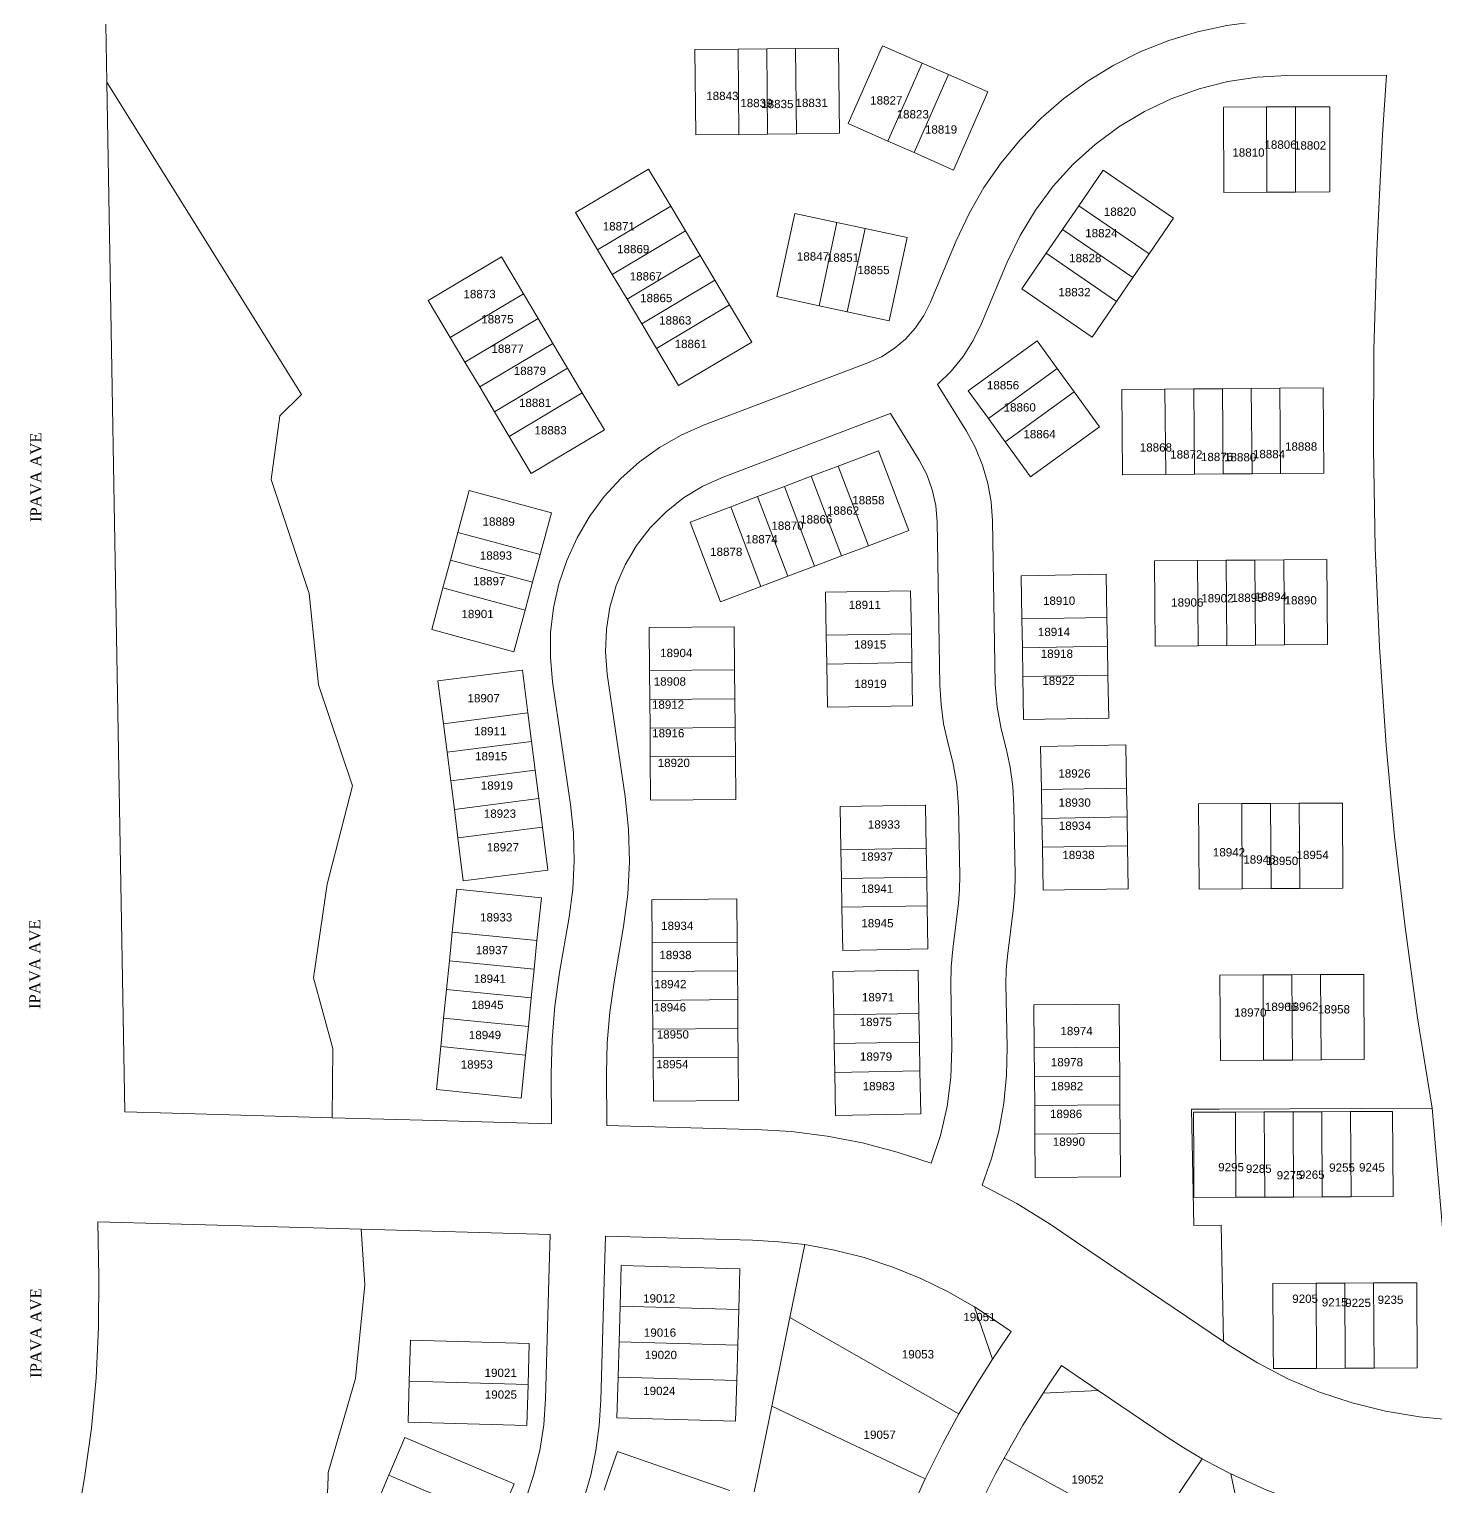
# Model space of a CAD drawing. Header units: feet. Extents: x 865220 to 2821149, y -2240498 to 944432.
# Drawn here: x 2817732 to 2819004, y 939234 to 940551 of the extents above; entities that cross this region are included whole.
import ezdxf
from ezdxf.enums import TextEntityAlignment as Align

# ---------------------------------------------------------------- set-up
doc = ezdxf.new("R2010")
doc.units = ezdxf.units.FT
doc.header["$LTSCALE"] = 0.015
doc.header["$MEASUREMENT"] = 0
for name, color, linetype in [('Dakota County Addresses', 7, 'Continuous'), ('Dakota County Parcels', 7, 'Continuous'), ('STREET NAME', 7, 'Continuous')]:
    doc.layers.add(name, color=color, linetype=linetype)
doc.styles.add('Dimensions 100', font='arial.ttf')
doc.styles.get("Standard").update_dxf_attribs({"font": 'times.ttf'})

# ---------------------------------------------------------------- blocks, each defined once
blk = doc.blocks.new('ACMAP_ANN_TEMPLATE_Dakota County Addresses')
at = {"layer": 'Dakota County Addresses', "style": 'Dimensions 100'}
blk.add_attdef('DakotaCountyAddress', text='', height=50, dxfattribs=at).set_placement((0, 0), align=Align.CENTER)

msp = doc.modelspace()

# ---------------------------------------------------------------- linework, layer by layer
at = {"layer": 'Dakota County Parcels', "lineweight": 5}
for p, q in [((2817801.6, 940555.3), (2817802.5, 940502.9)), ((2818472.9, 940465.4), (2818503.9, 940535.8)), ((2818503.9, 940535.8), (2818539.6, 940520.1)), ((2818334.3, 940532.3), (2818373.3, 940532.7)), ((2818334.3, 940532.3), (2818335, 940455.4)), ((2818373.3, 940532.7), (2818399.2, 940533)), ((2818374, 940455.7), (2818373.3, 940532.7)), ((2818399.2, 940533), (2818425.2, 940533.3)), ((2818400, 940456), (2818399.2, 940533)), ((2818425.2, 940533.3), (2818464.2, 940533.6)), ((2818426, 940456.3), (2818425.2, 940533.3)), ((2818465, 940456.7), (2818464.2, 940533.6)), ((2818539.6, 940520.1), (2818508.6, 940449.7)), ((2818563.4, 940509.7), (2818532.4, 940439.2)), ((2818539.6, 940520.1), (2818563.4, 940509.7)), ((2818563.4, 940509.7), (2818599.1, 940494)), ((2817802.5, 940502.9), (2817978.6, 940220.8)), ((2818869.4, 940508.9), (2818959.6, 940509.2)), ((2818568.1, 940423.5), (2818599.1, 940494)), ((2818812.1, 940480.3), (2818851.1, 940480.5)), ((2818812.3, 940403.3), (2818812.1, 940480.3)), ((2818851.3, 940403.5), (2818851.1, 940480.5)), ((2818851.1, 940480.5), (2818877.1, 940480.5)), ((2818877.1, 940480.5), (2818908.1, 940480.6)), ((2818877.3, 940403.6), (2818877.1, 940480.5)), ((2818908.3, 940403.7), (2818908.1, 940480.6)), ((2818472.9, 940465.4), (2818508.6, 940449.7)), ((2818335, 940455.4), (2818374, 940455.7)), ((2818374, 940455.7), (2818400, 940456)), ((2818400, 940456), (2818426, 940456.3)), ((2818426, 940456.3), (2818465, 940456.7)), ((2818508.6, 940449.7), (2818532.4, 940439.2)), ((2818532.4, 940439.2), (2818568.1, 940423.5)), ((2818292.4, 940424.4), (2818226.3, 940385)), ((2818312.4, 940390.9), (2818292.4, 940424.4)), ((2818703.3, 940423.4), (2818681.3, 940391.2)), ((2818766.8, 940379.9), (2818703.3, 940423.4)), ((2818312.4, 940390.9), (2818246.2, 940351.5)), ((2818325.7, 940368.6), (2818312.4, 940390.9)), ((2818681.3, 940391.2), (2818666.6, 940369.7)), ((2818681.3, 940391.2), (2818744.8, 940347.7)), ((2818851.3, 940403.5), (2818812.3, 940403.3)), ((2818877.3, 940403.6), (2818851.3, 940403.5)), ((2818908.3, 940403.7), (2818877.3, 940403.6)), ((2818953, 940401.5), (2818950.8, 940350.3)), ((2818226.3, 940385), (2818246.2, 940351.5)), ((2818424.6, 940384.3), (2818408.3, 940309.1)), ((2818462.7, 940376.1), (2818424.6, 940384.3)), ((2818766.8, 940379.9), (2818744.8, 940347.7)), ((2818325.7, 940368.6), (2818259.6, 940329.2)), ((2818339, 940346.3), (2818325.7, 940368.6)), ((2818462.7, 940376.1), (2818446.5, 940300.8)), ((2818488.1, 940370.6), (2818462.7, 940376.1)), ((2818488.1, 940370.6), (2818471.9, 940295.3)), ((2818526.2, 940362.4), (2818488.1, 940370.6)), ((2818666.6, 940369.7), (2818651.9, 940348.3)), ((2818666.6, 940369.7), (2818730.1, 940326.3)), ((2818246.2, 940351.5), (2818259.6, 940329.2)), ((2818526.2, 940362.4), (2818510, 940287.1)), ((2818547.3, 940304.1), (2818570.5, 940359.5)), ((2818159.3, 940345.1), (2818093.1, 940305.6)), ((2818179.2, 940311.6), (2818159.3, 940345.1)), ((2818339, 940346.3), (2818272.9, 940306.8)), ((2818352.3, 940323.9), (2818339, 940346.3)), ((2818593.4, 940284.8), (2818616.7, 940340.2)), ((2818651.9, 940348.3), (2818629.9, 940316.1)), ((2818651.9, 940348.3), (2818715.5, 940304.8)), ((2818744.8, 940347.7), (2818730.1, 940326.3)), ((2818259.6, 940329.2), (2818272.9, 940306.8)), ((2818730.1, 940326.3), (2818715.5, 940304.8)), ((2818352.3, 940323.9), (2818286.2, 940284.5)), ((2818365.6, 940301.6), (2818352.3, 940323.9)), ((2818629.9, 940316.1), (2818693.4, 940272.6)), ((2818093.1, 940305.6), (2818113.1, 940272.1)), ((2818179.2, 940311.6), (2818113.1, 940272.1)), ((2818192.6, 940289.2), (2818179.2, 940311.6)), ((2818272.9, 940306.8), (2818286.2, 940284.5)), ((2818365.6, 940301.6), (2818299.5, 940262.2)), ((2818385.6, 940268.1), (2818365.6, 940301.6)), ((2818408.3, 940309.1), (2818446.5, 940300.8)), ((2818446.5, 940300.8), (2818471.9, 940295.3)), ((2818715.5, 940304.8), (2818693.4, 940272.6)), ((2818192.6, 940289.2), (2818126.4, 940249.8)), ((2818205.9, 940266.9), (2818192.6, 940289.2)), ((2818471.9, 940295.3), (2818510, 940287.1)), ((2818286.2, 940284.5), (2818299.5, 940262.2)), ((2818113.1, 940272.1), (2818126.4, 940249.8)), ((2818205.9, 940266.9), (2818139.7, 940227.5)), ((2818219.2, 940244.6), (2818205.9, 940266.9)), ((2818299.5, 940262.2), (2818319.5, 940228.7)), ((2818385.6, 940268.1), (2818319.5, 940228.7)), ((2818643.7, 940269.3), (2818581.4, 940224.1)), ((2818643.7, 940269.3), (2818661.9, 940244.3)), ((2818126.4, 940249.8), (2818139.7, 940227.5)), ((2818342.1, 940192.9), (2818490.6, 940249.2)), ((2818219.2, 940244.6), (2818153, 940205.1)), ((2818232.5, 940222.2), (2818219.2, 940244.6)), ((2818661.9, 940244.3), (2818599.6, 940199)), ((2818661.9, 940244.3), (2818677.2, 940223.2)), ((2817978.6, 940220.8), (2817959.1, 940201.3)), ((2818139.7, 940227.5), (2818153, 940205.1)), ((2818232.5, 940222.2), (2818166.4, 940182.8)), ((2818252.5, 940188.7), (2818232.5, 940222.2)), ((2818579.7, 940187.5), (2818553.7, 940229.7)), ((2818581.4, 940224.1), (2818599.6, 940199)), ((2818677.2, 940223.2), (2818614.8, 940178)), ((2818677.2, 940223.2), (2818700.1, 940191.6)), ((2818720.2, 940225.1), (2818759.2, 940225.4)), ((2818720.9, 940148.1), (2818720.2, 940225.1)), ((2818759.2, 940225.4), (2818785.2, 940225.7)), ((2818759.9, 940148.4), (2818759.2, 940225.4)), ((2818785.2, 940225.7), (2818811.2, 940225.9)), ((2818785.9, 940148.7), (2818785.2, 940225.7)), ((2818811.2, 940225.9), (2818837.2, 940226.1)), ((2818811.9, 940148.9), (2818811.2, 940225.9)), ((2818837.2, 940226.1), (2818863.2, 940226.3)), ((2818837.9, 940149.1), (2818837.2, 940226.1)), ((2818863.2, 940226.3), (2818902.2, 940226.6)), ((2818863.8, 940149.3), (2818863.2, 940226.3)), ((2818902.2, 940226.6), (2818902.8, 940149.6)), ((2817959.1, 940201.3), (2817951.3, 940143.8)), ((2818153, 940205.1), (2818166.4, 940182.8)), ((2818359.8, 940146.1), (2818508.3, 940202.5)), ((2818508.3, 940202.5), (2818511.1, 940203.6)), ((2818537.1, 940161.3), (2818511.1, 940203.6)), ((2818599.6, 940199), (2818614.8, 940178)), ((2818166.4, 940182.8), (2818186.3, 940149.3)), ((2818252.5, 940188.7), (2818186.3, 940149.3)), ((2818637.7, 940146.4), (2818700.1, 940191.6)), ((2818463.8, 940156), (2818500.2, 940169.8)), ((2818527.6, 940097.9), (2818500.2, 940169.8)), ((2818614.8, 940178), (2818637.7, 940146.4)), ((2818439.5, 940146.8), (2818463.8, 940156)), ((2818491.1, 940084), (2818463.8, 940156)), ((2817951.3, 940143.8), (2817985.6, 940041)), ((2818415.2, 940137.6), (2818439.5, 940146.8)), ((2818466.8, 940074.8), (2818439.5, 940146.8)), ((2818759.9, 940148.4), (2818720.9, 940148.1)), ((2818785.9, 940148.7), (2818759.9, 940148.4)), ((2818811.9, 940148.9), (2818785.9, 940148.7)), ((2818837.9, 940149.1), (2818811.9, 940148.9)), ((2818863.8, 940149.3), (2818837.9, 940149.1)), ((2818902.8, 940149.6), (2818863.8, 940149.3)), ((2818130.2, 940133.8), (2818120, 940096.1)), ((2818130.2, 940133.8), (2818204.5, 940113.8)), ((2818366.6, 940119.1), (2818390.9, 940128.4)), ((2818390.9, 940128.4), (2818415.2, 940137.6)), ((2818418.2, 940056.4), (2818390.9, 940128.4)), ((2818442.5, 940065.6), (2818415.2, 940137.6)), ((2818330.1, 940105.3), (2818366.6, 940119.1)), ((2818393.9, 940047.1), (2818366.6, 940119.1)), ((2818204.5, 940113.8), (2818194.4, 940076.1)), ((2818357.4, 940033.3), (2818330.1, 940105.3)), ((2818555.8, 939957.9), (2818553.3, 940105.7)), ((2818605.8, 939958.8), (2818603.3, 940106.6)), ((2818120, 940096.1), (2818113.3, 940071)), ((2818120, 940096.1), (2818194.4, 940076.1)), ((2818491.1, 940084), (2818527.6, 940097.9)), ((2818194.4, 940076.1), (2818187.6, 940051)), ((2818442.5, 940065.6), (2818466.8, 940074.8)), ((2818466.8, 940074.8), (2818491.1, 940084)), ((2818113.3, 940071), (2818106.5, 940045.9)), ((2818113.3, 940071), (2818187.6, 940051)), ((2818418.2, 940056.4), (2818442.5, 940065.6)), ((2818749.6, 940070.4), (2818788.6, 940070.7)), ((2818750.2, 939993.4), (2818749.6, 940070.4)), ((2818788.6, 940070.7), (2818814.6, 940070.9)), ((2818789.2, 939993.7), (2818788.6, 940070.7)), ((2818814.6, 940070.9), (2818840.6, 940071.1)), ((2818815.2, 939993.9), (2818814.6, 940070.9)), ((2818840.6, 940071.1), (2818866.6, 940071.3)), ((2818841.2, 939994.1), (2818840.6, 940071.1)), ((2818866.6, 940071.3), (2818905.6, 940071.7)), ((2818867.2, 939994.4), (2818866.6, 940071.3)), ((2818906.2, 939994.7), (2818905.6, 940071.7)), ((2818187.6, 940051), (2818180.8, 940025.9)), ((2818393.9, 940047.1), (2818418.2, 940056.4)), ((2818706.1, 940058.2), (2818629.1, 940056.9)), ((2818629.1, 940056.9), (2818629.8, 940017.9)), ((2818706.1, 940058.2), (2818706.8, 940019.2)), ((2817985.6, 940041), (2817994, 939958.3)), ((2818106.5, 940045.9), (2818096.4, 940008.3)), ((2818106.5, 940045.9), (2818180.8, 940025.9)), ((2818357.4, 940033.3), (2818393.9, 940047.1)), ((2818529.3, 940043.4), (2818452.4, 940042.1)), ((2818452.4, 940042.1), (2818453, 940003.1)), ((2818529.3, 940043.4), (2818530, 940004.4)), ((2818180.8, 940025.9), (2818170.7, 939988.3)), ((2818292.9, 940010.2), (2818369.9, 940010.8)), ((2818293.3, 939971.2), (2818292.9, 940010.2)), ((2818370.2, 939971.8), (2818369.9, 940010.8)), ((2818629.8, 940017.9), (2818706.8, 940019.2)), ((2818629.8, 940017.9), (2818630.3, 939991.9)), ((2818706.8, 940019.2), (2818707.2, 939993.2)), ((2818096.4, 940008.3), (2818170.7, 939988.3)), ((2818453, 940003.1), (2818530, 940004.4)), ((2818453, 940003.1), (2818453.5, 939977.1)), ((2818530, 940004.4), (2818530.5, 939978.4)), ((2818630.3, 939991.9), (2818707.2, 939993.2)), ((2818630.3, 939991.9), (2818630.7, 939965.9)), ((2818707.2, 939993.2), (2818707.7, 939967.2)), ((2818789.2, 939993.7), (2818750.2, 939993.4)), ((2818815.2, 939993.9), (2818789.2, 939993.7)), ((2818841.2, 939994.1), (2818815.2, 939993.9)), ((2818867.2, 939994.4), (2818841.2, 939994.1)), ((2818906.2, 939994.7), (2818867.2, 939994.4)), ((2818102, 939961.9), (2818178.4, 939971.6)), ((2818178.4, 939971.6), (2818183.3, 939932.9)), ((2818293.3, 939971.2), (2818370.2, 939971.8)), ((2818293.5, 939945.2), (2818293.3, 939971.2)), ((2818370.5, 939945.8), (2818370.2, 939971.8)), ((2818453.5, 939977.1), (2818530.5, 939978.4)), ((2818453.5, 939977.1), (2818454.2, 939938.1)), ((2818530.5, 939978.4), (2818531.1, 939939.5)), ((2817994, 939958.3), (2818024.6, 939867.2)), ((2818102, 939961.9), (2818106.9, 939923.2)), ((2818221.8, 939850.1), (2818205.6, 939960.9)), ((2818271.2, 939857.3), (2818255.1, 939968.1)), ((2818630.7, 939965.9), (2818707.7, 939967.2)), ((2818630.7, 939965.9), (2818631.4, 939926.9)), ((2818707.7, 939967.2), (2818708.4, 939928.2)), ((2818293.5, 939945.2), (2818370.5, 939945.8)), ((2818293.7, 939919.2), (2818293.5, 939945.2)), ((2818370.7, 939919.8), (2818370.5, 939945.8)), ((2818106.9, 939923.2), (2818183.3, 939932.9)), ((2818183.3, 939932.9), (2818186.6, 939907.1)), ((2818454.2, 939938.1), (2818531.1, 939939.5)), ((2818106.9, 939923.2), (2818110.2, 939897.4)), ((2818293.7, 939919.2), (2818370.7, 939919.8)), ((2818293.9, 939893.2), (2818293.7, 939919.2)), ((2818370.9, 939893.8), (2818370.7, 939919.8)), ((2818615.8, 939900.9), (2818611.2, 939918.5)), ((2818631.4, 939926.9), (2818708.4, 939928.2)), ((2818110.2, 939897.4), (2818186.6, 939907.1)), ((2818186.6, 939907.1), (2818189.9, 939881.3)), ((2818567.3, 939888.5), (2818562.8, 939906.1)), ((2818646.8, 939902.7), (2818723.8, 939904)), ((2818724.5, 939865), (2818723.8, 939904)), ((2818110.2, 939897.4), (2818113.5, 939871.6)), ((2818293.9, 939893.2), (2818370.9, 939893.8)), ((2818294.2, 939854.2), (2818293.9, 939893.2)), ((2818371.2, 939854.8), (2818370.9, 939893.8)), ((2818647.5, 939863.7), (2818646.8, 939902.7)), ((2818113.5, 939871.6), (2818189.9, 939881.3)), ((2818189.9, 939881.3), (2818193.1, 939855.5)), ((2818024.6, 939867.2), (2818001.9, 939778.1)), ((2818113.5, 939871.6), (2818116.8, 939845.8)), ((2818647.5, 939863.7), (2818724.5, 939865)), ((2818724.9, 939839), (2818724.5, 939865)), ((2818116.8, 939845.8), (2818193.1, 939855.5)), ((2818193.1, 939855.5), (2818196.4, 939829.7)), ((2818371.2, 939854.8), (2818294.2, 939854.2)), ((2818647.9, 939837.7), (2818647.5, 939863.7)), ((2818789.6, 939850.8), (2818828.6, 939851)), ((2818828.6, 939851), (2818854.6, 939851.1)), ((2818829.1, 939774), (2818828.6, 939851)), ((2818854.6, 939851.1), (2818880.6, 939851.3)), ((2818855.1, 939774.2), (2818854.6, 939851.1)), ((2818880.6, 939851.3), (2818919.6, 939851.5)), ((2818881.1, 939774.3), (2818880.6, 939851.3)), ((2818920.1, 939774.5), (2818919.6, 939851.5)), ((2818116.8, 939845.8), (2818120, 939820)), ((2818465.7, 939848.3), (2818542.6, 939849.6)), ((2818465.7, 939848.3), (2818466.3, 939809.3)), ((2818542.6, 939849.6), (2818543.3, 939810.7)), ((2818573.8, 939785.9), (2818572.7, 939848.2)), ((2818623.8, 939786.7), (2818622.7, 939849.1)), ((2818647.9, 939837.7), (2818724.9, 939839)), ((2818648.4, 939811.7), (2818647.9, 939837.7)), ((2818725.4, 939813), (2818724.9, 939839)), ((2818790.1, 939773.8), (2818789.6, 939850.8)), ((2818120, 939820), (2818196.4, 939829.7)), ((2818196.4, 939829.7), (2818201.3, 939791)), ((2818120, 939820), (2818124.9, 939781.3)), ((2818648.4, 939811.7), (2818725.4, 939813)), ((2818649.1, 939772.7), (2818648.4, 939811.7)), ((2818726, 939774), (2818725.4, 939813)), ((2818466.3, 939809.3), (2818543.3, 939810.7)), ((2818466.3, 939809.3), (2818466.8, 939783.3)), ((2818543.3, 939810.7), (2818543.8, 939784.7)), ((2818124.9, 939781.3), (2818201.3, 939791)), ((2818001.9, 939778.1), (2817989.6, 939693.5)), ((2818118.9, 939773.7), (2818114.9, 939734.9)), ((2818118.9, 939773.7), (2818195.5, 939766)), ((2818466.8, 939783.3), (2818543.8, 939784.7)), ((2818466.8, 939783.3), (2818467.2, 939757.3)), ((2818543.8, 939784.7), (2818544.2, 939758.7)), ((2818726, 939774), (2818649.1, 939772.7)), ((2818829.1, 939774), (2818790.1, 939773.8)), ((2818855.1, 939774.2), (2818829.1, 939774)), ((2818881.1, 939774.3), (2818855.1, 939774.2)), ((2818920.1, 939774.5), (2818881.1, 939774.3)), ((2818195.5, 939766), (2818191.5, 939727.2)), ((2818295.2, 939764.2), (2818372.2, 939764.9)), ((2818295.5, 939725.2), (2818295.2, 939764.2)), ((2818372.5, 939725.9), (2818372.2, 939764.9)), ((2818467.2, 939757.3), (2818544.2, 939758.7)), ((2818544.2, 939758.7), (2818544.9, 939719.7)), ((2818567.3, 939719.4), (2818572.5, 939761)), ((2818211.9, 939698.3), (2818220.5, 939748.4)), ((2818467.2, 939757.3), (2818467.9, 939718.3)), ((2818616.9, 939713.2), (2818622.1, 939754.8)), ((2818114.9, 939734.9), (2818112.3, 939709.1)), ((2818114.9, 939734.9), (2818191.5, 939727.2)), ((2818261.2, 939689.9), (2818269.7, 939739.9)), ((2818191.5, 939727.2), (2818188.9, 939701.3)), ((2818295.5, 939725.2), (2818372.5, 939725.9)), ((2818295.7, 939699.2), (2818295.5, 939725.2)), ((2818372.7, 939699.9), (2818372.5, 939725.9)), ((2818467.9, 939718.3), (2818544.9, 939719.7)), ((2818112.3, 939709.1), (2818109.7, 939683.2)), ((2818112.3, 939709.1), (2818188.9, 939701.3)), ((2817989.6, 939693.5), (2818006.8, 939629.8)), ((2818188.9, 939701.3), (2818186.3, 939675.5)), ((2818295.7, 939699.2), (2818372.7, 939699.9)), ((2818296, 939673.2), (2818295.7, 939699.2)), ((2818373, 939673.9), (2818372.7, 939699.9)), ((2818459.1, 939699.2), (2818536.1, 939700.5)), ((2818459.1, 939699.2), (2818459.8, 939660.2)), ((2818536.1, 939700.5), (2818536.8, 939661.5)), ((2818808.9, 939695.9), (2818847.9, 939696.2)), ((2818809.4, 939619), (2818808.9, 939695.9)), ((2818847.9, 939696.2), (2818873.9, 939696.3)), ((2818848.4, 939619.2), (2818847.9, 939696.2)), ((2818873.9, 939696.3), (2818899.9, 939696.5)), ((2818874.4, 939619.3), (2818873.9, 939696.3)), ((2818899.9, 939696.5), (2818938.9, 939696.7)), ((2818900.4, 939619.5), (2818899.9, 939696.5)), ((2818939.4, 939619.7), (2818938.9, 939696.7)), ((2818109.7, 939683.2), (2818107.1, 939657.3)), ((2818109.7, 939683.2), (2818186.3, 939675.5)), ((2818566.5, 939630.2), (2818565.5, 939687.5)), ((2818616.5, 939631), (2818615.5, 939688.3)), ((2818186.3, 939675.5), (2818183.7, 939649.6)), ((2818296, 939673.2), (2818373, 939673.9)), ((2818296.2, 939647.2), (2818296, 939673.2)), ((2818373.2, 939647.9), (2818373, 939673.9)), ((2818640.7, 939669.2), (2818717.7, 939669.8)), ((2818641, 939630.2), (2818640.7, 939669.2)), ((2818718, 939630.8), (2818717.7, 939669.8)), ((2818107.1, 939657.3), (2818104.5, 939631.5)), ((2818107.1, 939657.3), (2818183.7, 939649.6)), ((2818459.8, 939660.2), (2818536.8, 939661.5)), ((2818459.8, 939660.2), (2818460.3, 939634.2)), ((2818536.8, 939661.5), (2818537.2, 939635.5)), ((2818183.7, 939649.6), (2818181.1, 939623.7)), ((2818296.2, 939647.2), (2818373.2, 939647.9)), ((2818296.4, 939621.2), (2818296.2, 939647.2)), ((2818373.4, 939621.9), (2818373.2, 939647.9)), ((2818006.8, 939629.8), (2818006.4, 939567.2)), ((2818104.5, 939631.5), (2818100.6, 939592.7)), ((2818104.5, 939631.5), (2818181.1, 939623.7)), ((2818460.3, 939634.2), (2818537.2, 939635.5)), ((2818460.3, 939634.2), (2818460.7, 939608.2)), ((2818537.2, 939635.5), (2818537.7, 939609.5)), ((2818641, 939630.2), (2818718, 939630.8)), ((2818641.3, 939604.2), (2818641, 939630.2)), ((2818718.3, 939604.8), (2818718, 939630.8)), ((2818181.1, 939623.7), (2818177.2, 939584.9)), ((2818296.4, 939621.2), (2818373.4, 939621.9)), ((2818296.7, 939582.2), (2818296.4, 939621.2)), ((2818373.7, 939582.9), (2818373.4, 939621.9)), ((2818848.4, 939619.2), (2818809.4, 939619)), ((2818874.4, 939619.3), (2818848.4, 939619.2)), ((2818900.4, 939619.5), (2818874.4, 939619.3)), ((2818939.4, 939619.7), (2818900.4, 939619.5)), ((2818204.6, 939561.7), (2818204.3, 939607.1)), ((2818254.6, 939560.3), (2818254.3, 939607.4)), ((2818460.7, 939608.2), (2818537.7, 939609.5)), ((2818460.7, 939608.2), (2818461.4, 939569.2)), ((2818537.7, 939609.5), (2818538.4, 939570.6)), ((2818641.3, 939604.2), (2818718.3, 939604.8)), ((2818641.5, 939578.2), (2818641.3, 939604.2)), ((2818718.5, 939578.9), (2818718.3, 939604.8)), ((2818100.6, 939592.7), (2818177.2, 939584.9)), ((2818373.7, 939582.9), (2818296.7, 939582.2)), ((2818641.5, 939578.2), (2818718.5, 939578.9)), ((2818641.7, 939552.2), (2818641.5, 939578.2)), ((2818718.7, 939552.9), (2818718.5, 939578.9)), ((2818783.3, 939574.9), (2818808.3, 939575)), ((2818783.3, 939574.9), (2818785.2, 939469.9)), ((2818808.3, 939575), (2819000.7, 939575.9)), ((2819018.9, 939366.1), (2819000.7, 939575.9)), ((2818099.8, 939564.6), (2818006.4, 939567.2)), ((2818204.6, 939561.7), (2818099.8, 939564.6)), ((2818461.4, 939569.2), (2818538.4, 939570.6)), ((2818785, 939572.1), (2818785.2, 939529.2)), ((2818785, 939572.1), (2818798.5, 939572.1)), ((2818798.5, 939572.1), (2818823, 939572.3)), ((2818823, 939572.3), (2818849, 939572.4)), ((2818823.4, 939495.3), (2818823, 939572.3)), ((2818849, 939572.4), (2818875, 939572.5)), ((2818849.4, 939495.4), (2818849, 939572.4)), ((2818875, 939572.5), (2818901, 939572.6)), ((2818875.4, 939495.5), (2818875, 939572.5)), ((2818901, 939572.6), (2818927, 939572.8)), ((2818901.4, 939495.7), (2818901, 939572.6)), ((2818927, 939572.8), (2818965, 939572.9)), ((2818927.4, 939495.8), (2818927, 939572.8)), ((2818965.4, 939496), (2818965, 939572.9)), ((2818373.9, 939557), (2818254.6, 939560.3)), ((2818389.2, 939556.5), (2818373.9, 939557)), ((2818641.7, 939552.2), (2818718.7, 939552.9)), ((2818642, 939513.2), (2818641.7, 939552.2)), ((2818719, 939513.9), (2818718.7, 939552.9)), ((2818785.2, 939529.2), (2818785.4, 939495.1)), ((2818719, 939513.9), (2818642, 939513.2)), ((2818785.4, 939495.1), (2818823.4, 939495.3)), ((2818823.4, 939495.3), (2818849.4, 939495.4)), ((2818849.4, 939495.4), (2818875.4, 939495.5)), ((2818875.4, 939495.5), (2818901.4, 939495.7)), ((2818901.4, 939495.7), (2818927.4, 939495.8)), ((2818927.4, 939495.8), (2818965.4, 939496)), ((2817795.3, 939423.2), (2817794.5, 939473.1)), ((2818032.6, 939466.4), (2817794.5, 939473.1)), ((2818655.3, 939471), (2818679.1, 939454.9)), ((2818785.2, 939469.9), (2818810.1, 939470)), ((2818810.1, 939470), (2818812, 939365.1)), ((2818203.4, 939461.7), (2818032.6, 939466.4)), ((2818035.9, 939416.1), (2818032.6, 939466.4)), ((2818202.6, 939431.7), (2818203.4, 939461.7)), ((2818252.6, 939430.3), (2818253.4, 939460.3)), ((2818386.4, 939456.6), (2818253.4, 939460.3)), ((2818420.2, 939386.8), (2818433.7, 939452.5)), ((2818679.1, 939454.9), (2818812, 939365.1)), ((2818199.3, 939313.3), (2818202.6, 939431.7)), ((2818249.3, 939311.9), (2818252.6, 939430.3)), ((2818267.7, 939433.8), (2818266.7, 939396.8)), ((2818267.7, 939433.8), (2818375, 939430.8)), ((2818375, 939430.8), (2818373.9, 939393.8)), ((2818856.8, 939417.5), (2818895.8, 939417.6)), ((2818857.1, 939360.5), (2818856.8, 939417.5)), ((2818895.8, 939417.6), (2818921.8, 939417.8)), ((2818896.2, 939340.7), (2818895.8, 939417.6)), ((2818921.8, 939417.8), (2818947.8, 939417.9)), ((2818922.2, 939340.8), (2818921.8, 939417.8)), ((2818947.8, 939417.9), (2818986.8, 939418.1)), ((2818948.2, 939340.9), (2818947.8, 939417.9)), ((2818987.2, 939341.1), (2818986.8, 939418.1)), ((2818035.9, 939416.1), (2818027.3, 939331.6)), ((2818266.7, 939396.8), (2818265.8, 939364.8)), ((2818266.7, 939396.8), (2818373.9, 939393.8)), ((2818373.9, 939393.8), (2818373, 939361.8)), ((2818603.4, 939349.1), (2818586.9, 939396.2)), ((2818586.9, 939396.2), (2818599.3, 939388.2)), ((2818403.7, 939306.6), (2818420.2, 939386.8)), ((2818573, 939299.7), (2818420.2, 939386.8)), ((2818599.3, 939388.2), (2818620.2, 939374)), ((2818077.2, 939366.2), (2818076.1, 939329.2)), ((2818077.2, 939366.2), (2818184.4, 939363.2)), ((2818265.8, 939364.8), (2818264.9, 939332.8)), ((2818265.8, 939364.8), (2818373, 939361.8)), ((2818608.5, 939356.7), (2818620.2, 939374)), ((2818812, 939365.1), (2818816.3, 939362.1)), ((2818184.4, 939363.2), (2818183.4, 939326.2)), ((2818373, 939361.8), (2818372.2, 939329.9)), ((2818608.5, 939356.7), (2818603.4, 939349.1)), ((2818857.2, 939340.5), (2818857.1, 939360.5)), ((2818654, 939325.9), (2818665.8, 939343.2)), ((2818665.8, 939343.2), (2818698.9, 939320.8)), ((2818857.2, 939340.5), (2818877.2, 939340.6)), ((2818877.2, 939340.6), (2818896.2, 939340.7)), ((2818896.2, 939340.7), (2818922.2, 939340.8)), ((2818922.2, 939340.8), (2818948.2, 939340.9)), ((2818948.2, 939340.9), (2818987.2, 939341.1)), ((2818027.3, 939331.6), (2818002.8, 939246.5)), ((2818076.1, 939329.2), (2818075.1, 939292.2)), ((2818076.1, 939329.2), (2818183.4, 939326.2)), ((2818183.4, 939326.2), (2818182.4, 939289.2)), ((2818264.9, 939332.8), (2818263.8, 939295.9)), ((2818264.9, 939332.8), (2818372.2, 939329.9)), ((2818372.2, 939329.9), (2818371.1, 939292.9)), ((2818654, 939325.9), (2818649, 939318.3)), ((2818649, 939318.3), (2818698.9, 939320.8)), ((2818698.9, 939320.8), (2818760.4, 939279.3)), ((2818391.1, 939244.9), (2818403.7, 939306.6)), ((2818532.3, 939245.6), (2818403.7, 939306.6)), ((2818075.1, 939292.2), (2818182.4, 939289.2)), ((2818263.8, 939295.9), (2818371.1, 939292.9)), ((2818072.1, 939278.3), (2818057.6, 939244.3)), ((2818072.1, 939278.3), (2818153.7, 939243.6)), ((2818256.9, 939244.2), (2818264.4, 939265.6)), ((2818325, 939244.5), (2818264.4, 939265.6)), ((2818613.7, 939259.6), (2818606.4, 939246)), ((2818638.2, 939246.2), (2818613.7, 939259.6)), ((2818784.7, 939247), (2818792.9, 939259)), ((2818792.9, 939259), (2818815.1, 939247.1)), ((2818002.8, 939246.5), (2818002.7, 939242.8)), ((2818532.3, 939245.6), (2818542.4, 939240.9)), ((2818544.7, 939245.7), (2818542.4, 939240.9)), ((2818744.7, 939188), (2818638.2, 939246.2)), ((2818744.7, 939188), (2818784.7, 939247)), ((2818815.1, 939247.1), (2818818.9, 939245.3)), ((2818853, 939079.3), (2818818.9, 939245.3)), ((2817782.5, 939241.7), (2817776.9, 939209.8)), ((2818002.7, 939242.8), (2817999.2, 939152.3)), ((2818057.1, 939243.1), (2818045.1, 939214.8)), ((2818057.6, 939244.3), (2818057.1, 939243.1)), ((2818057.6, 939244.3), (2818060.3, 939243.1)), ((2818060.3, 939243.1), (2818156.4, 939202.3)), ((2818153.7, 939243.6), (2818170.8, 939236.3)), ((2818170.8, 939236.3), (2818156.4, 939202.3)), ((2818252.2, 939230.7), (2818256.9, 939244.2)), ((2818365.8, 939230.4), (2818325, 939244.5)), ((2818387.8, 939229.1), (2818391.1, 939244.9))]:
    msp.add_line(p, q, dxfattribs=at)
for points in [[(2818570.5, 940359.5), (2818582.1, 940384.1), (2818595.6, 940407.6), (2818611.1, 940430), (2818628.4, 940450.9), (2818647.3, 940470.4), (2818667.9, 940488.2), (2818689.8, 940504.2), (2818713, 940518.3), (2818737.3, 940530.5), (2818762.6, 940540.5), (2818788.5, 940548.5), (2818815.1, 940554.2), (2818842, 940557.7), (2818869.2, 940558.9)], [(2817802.5, 940502.9), (2817807.4, 940227), (2817809, 940139), (2817818.9, 939572.4)], [(2818616.7, 940340.2), (2818628.2, 940364.4), (2818642.1, 940387.3), (2818658.1, 940408.8), (2818676.1, 940428.7), (2818696, 940446.6), (2818717.6, 940462.6), (2818740.6, 940476.4), (2818764.8, 940487.9), (2818790.1, 940496.9), (2818816.1, 940503.5), (2818842.6, 940507.5), (2818869.4, 940508.9)], [(2818959.6, 940509.2), (2818955.8, 940455.4), (2818953, 940401.5)], [(2818959.2, 939903.6), (2818953.2, 939992.8), (2818949.3, 940082.1), (2818947.6, 940171.5), (2818948.1, 940260.9), (2818950.8, 940350.3)], [(2818490.6, 940249.2), (2818502.9, 940254.8), (2818514.3, 940262.1), (2818524.6, 940270.8), (2818533.7, 940280.8), (2818541.3, 940292), (2818547.3, 940304.1)], [(2818553.7, 940229.7), (2818566, 940241.7), (2818576.7, 940255), (2818585.9, 940269.4), (2818593.4, 940284.8)], [(2818205.6, 939960.9), (2818203.6, 939983.2), (2818203.8, 940005.6), (2818206.4, 940027.8), (2818211.3, 940049.6), (2818218.4, 940070.8), (2818227.7, 940091.1), (2818239, 940110.4), (2818252.3, 940128.4), (2818267.4, 940144.9), (2818284.1, 940159.8), (2818302.2, 940172.8), (2818321.7, 940183.9), (2818342.1, 940192.9)], [(2818603.3, 940106.6), (2818602.1, 940123.6), (2818599.1, 940140.4), (2818594.3, 940156.7), (2818587.8, 940172.5), (2818579.7, 940187.5)], [(2818553.3, 940105.7), (2818552, 940120.3), (2818548.9, 940134.6), (2818543.9, 940148.3), (2818537.1, 940161.3)], [(2818255.1, 939968.1), (2818253.4, 939988.3), (2818254.2, 940008.6), (2818257.5, 940028.6), (2818263.2, 940048.1), (2818271.3, 940066.7), (2818281.6, 940084.1), (2818293.9, 940100.2), (2818308.2, 940114.7), (2818324.1, 940127.3), (2818341.4, 940137.8), (2818359.8, 940146.1)], [(2818562.8, 939906.1), (2818559.1, 939923.2), (2818556.8, 939940.5), (2818555.8, 939957.9)], [(2818611.2, 939918.5), (2818607.4, 939938.5), (2818605.8, 939958.8)], [(2818959.2, 939903.6), (2818966.8, 939821.3), (2818976.3, 939739.3), (2818987.6, 939657.5), (2819000.7, 939575.9)], [(2818622.7, 939849.1), (2818621.7, 939866.5), (2818619.4, 939883.8), (2818615.8, 939900.9)], [(2818572.7, 939848.2), (2818571.2, 939868.5), (2818567.3, 939888.5)], [(2818269.7, 939739.9), (2818273.6, 939769.1), (2818275.1, 939798.5), (2818274.3, 939828), (2818271.2, 939857.3)], [(2818220.5, 939748.4), (2818223.8, 939773.7), (2818225.1, 939799.2), (2818224.4, 939824.7), (2818221.8, 939850.1)], [(2818572.5, 939761), (2818573.6, 939773.4), (2818573.8, 939785.9)], [(2818622.1, 939754.8), (2818623.5, 939770.7), (2818623.8, 939786.7)], [(2818565.5, 939687.5), (2818565.8, 939703.5), (2818567.3, 939719.4)], [(2818615.5, 939688.3), (2818615.7, 939700.8), (2818616.9, 939713.2)], [(2818204.3, 939607.1), (2818205.1, 939637.6), (2818207.6, 939668.1), (2818211.9, 939698.3)], [(2818254.3, 939607.4), (2818255, 939635), (2818257.3, 939662.5), (2818261.2, 939689.9)], [(2818548, 939526), (2818556.4, 939551.2), (2818562.3, 939577.2), (2818565.7, 939603.6), (2818566.5, 939630.2)], [(2818594, 939506.4), (2818602.4, 939530.4), (2818608.9, 939555.1), (2818613.4, 939580.2), (2818616, 939605.5), (2818616.5, 939631)], [(2818006.4, 939567.2), (2817862, 939571.2), (2817818.9, 939572.4)], [(2818548, 939526), (2818517.1, 939536.2), (2818485.7, 939544.4), (2818453.8, 939550.5), (2818421.6, 939554.6), (2818389.2, 939556.5)], [(2818594, 939506.4), (2818625.2, 939489.8), (2818655.3, 939471)], [(2818386.4, 939456.6), (2818410.1, 939455.2), (2818433.7, 939452.5)], [(2818433.7, 939452.5), (2818460.6, 939447.5), (2818487.2, 939440.8), (2818513.2, 939432.2), (2818538.6, 939421.9), (2818563.2, 939409.9), (2818586.9, 939396.2)], [(2817795.3, 939423.2), (2817795.1, 939377.6), (2817792.9, 939332.1), (2817788.7, 939286.8), (2817782.5, 939241.7)], [(2818816.3, 939362.1), (2818842.8, 939345.7), (2818870.3, 939331.4), (2818899, 939319.3), (2818928.4, 939309.5), (2818958.6, 939302), (2818989.2, 939296.8), (2819020.2, 939294)], [(2818603.4, 939349.1), (2818587.8, 939324.7), (2818573, 939299.7)], [(2818188.4, 939243.8), (2818194, 939266.6), (2818197.6, 939289.8), (2818199.3, 939313.3)], [(2818240.2, 939244.1), (2818244.8, 939266.5), (2818247.8, 939289.1), (2818249.3, 939311.9)], [(2818649, 939318.3), (2818630.7, 939289.4), (2818613.7, 939259.6)], [(2818573, 939299.7), (2818558.4, 939272.9), (2818544.7, 939245.7)], [(2818760.4, 939279.3), (2818776.4, 939268.8), (2818792.9, 939259)], [(2818606.4, 939246), (2818592.8, 939218.8), (2818580.2, 939191.2)], [(2818818.9, 939245.3), (2818851.9, 939230.4), (2818885.9, 939218), (2818920.7, 939208.1), (2818956.1, 939200.7)], [(2818177.4, 939213.2), (2818183.3, 939228.3), (2818188.4, 939243.8)], [(2818223.4, 939193.6), (2818232.8, 939218.5), (2818240.2, 939244.1)], [(2818542.4, 939240.9), (2818528.7, 939210.5), (2818516.2, 939179.7)]]:
    msp.add_lwpolyline(points, dxfattribs=at)

# ---------------------------------------------------------------- block references
at = {"layer": 'Dakota County Addresses', "lineweight": 5, "xscale": 0.15, "yscale": 0.15, "zscale": 0.15}
for p, values in [((2818359.1, 940486.7), {'DakotaCountyAddress': '18843'}), ((2818389.9, 940480.3), {'DakotaCountyAddress': '18839'}), ((2818408.8, 940479.4), {'DakotaCountyAddress': '18835'}), ((2818439.8, 940480.4), {'DakotaCountyAddress': '18831'}), ((2818507.3, 940482.7), {'DakotaCountyAddress': '18827'}), ((2818531.2, 940470.1), {'DakotaCountyAddress': '18823'}), ((2818556.8, 940456.4), {'DakotaCountyAddress': '18819'}), ((2818863.7, 940442.7), {'DakotaCountyAddress': '18806'}), ((2818890.4, 940442), {'DakotaCountyAddress': '18802'}), ((2818834.7, 940435.6), {'DakotaCountyAddress': '18810'}), ((2818718.5, 940382.1), {'DakotaCountyAddress': '18820'}), ((2818265.5, 940368.9), {'DakotaCountyAddress': '18871'}), ((2818701.7, 940362.7), {'DakotaCountyAddress': '18824'}), ((2818278.5, 940348.3), {'DakotaCountyAddress': '18869'}), ((2818441, 940341.7), {'DakotaCountyAddress': '18847'}), ((2818468.1, 940340.6), {'DakotaCountyAddress': '18851'}), ((2818687.2, 940340.2), {'DakotaCountyAddress': '18828'}), ((2818289.9, 940323.7), {'DakotaCountyAddress': '18867'}), ((2818495.7, 940329.4), {'DakotaCountyAddress': '18855'}), ((2818139.6, 940307.7), {'DakotaCountyAddress': '18873'}), ((2818677.4, 940309.4), {'DakotaCountyAddress': '18832'}), ((2818299.3, 940304.1), {'DakotaCountyAddress': '18865'}), ((2818155.7, 940284.9), {'DakotaCountyAddress': '18875'}), ((2818316.5, 940283.9), {'DakotaCountyAddress': '18863'}), ((2818164.9, 940258.3), {'DakotaCountyAddress': '18877'}), ((2818330.5, 940262.6), {'DakotaCountyAddress': '18861'}), ((2818185.1, 940238.3), {'DakotaCountyAddress': '18879'}), ((2818612.8, 940225.3), {'DakotaCountyAddress': '18856'}), ((2818189.8, 940209.4), {'DakotaCountyAddress': '18881'}), ((2818627.9, 940205.3), {'DakotaCountyAddress': '18860'}), ((2818203.8, 940184.6), {'DakotaCountyAddress': '18883'}), ((2818645.8, 940181.1), {'DakotaCountyAddress': '18864'}), ((2818751, 940169.1), {'DakotaCountyAddress': '18868'}), ((2818778.5, 940162.8), {'DakotaCountyAddress': '18872'}), ((2818806.3, 940160.5), {'DakotaCountyAddress': '18876'}), ((2818827.2, 940160.3), {'DakotaCountyAddress': '18880'}), ((2818853.3, 940163.1), {'DakotaCountyAddress': '18884'}), ((2818882.3, 940169.9), {'DakotaCountyAddress': '18888'}), ((2818491.1, 940121.4), {'DakotaCountyAddress': '18858'}), ((2818468.2, 940112), {'DakotaCountyAddress': '18862'}), ((2818156.9, 940102.1), {'DakotaCountyAddress': '18889'}), ((2818418, 940098.4), {'DakotaCountyAddress': '18870'}), ((2818444, 940104.1), {'DakotaCountyAddress': '18866'}), ((2818394.5, 940086.1), {'DakotaCountyAddress': '18874'}), ((2818154.4, 940071.4), {'DakotaCountyAddress': '18893'}), ((2818362.6, 940074.8), {'DakotaCountyAddress': '18878'}), ((2818148.4, 940048.3), {'DakotaCountyAddress': '18897'}), ((2818663.5, 940030.6), {'DakotaCountyAddress': '18910'}), ((2818779.4, 940029), {'DakotaCountyAddress': '18906'}), ((2818806.6, 940032.8), {'DakotaCountyAddress': '18902'}), ((2818833.8, 940033.3), {'DakotaCountyAddress': '18898'}), ((2818854.9, 940034.3), {'DakotaCountyAddress': '18894'}), ((2818881.9, 940031), {'DakotaCountyAddress': '18890'}), ((2818137.8, 940018.6), {'DakotaCountyAddress': '18901'}), ((2818487.9, 940026.8), {'DakotaCountyAddress': '18911'}), ((2818658.9, 940002.4), {'DakotaCountyAddress': '18914'}), ((2818492.7, 939991.1), {'DakotaCountyAddress': '18915'}), ((2818317.4, 939983.4), {'DakotaCountyAddress': '18904'}), ((2818661.5, 939982.7), {'DakotaCountyAddress': '18918'}), ((2818311.6, 939957.6), {'DakotaCountyAddress': '18908'}), ((2818493, 939955.5), {'DakotaCountyAddress': '18919'}), ((2818662.9, 939958.2), {'DakotaCountyAddress': '18922'}), ((2818143.3, 939942.5), {'DakotaCountyAddress': '18907'}), ((2818310, 939936.7), {'DakotaCountyAddress': '18912'}), ((2818149.3, 939912.7), {'DakotaCountyAddress': '18911'}), ((2818310.2, 939910.9), {'DakotaCountyAddress': '18916'}), ((2818150.1, 939890.1), {'DakotaCountyAddress': '18915'}), ((2818315.2, 939884.1), {'DakotaCountyAddress': '18920'}), ((2818677.4, 939874.5), {'DakotaCountyAddress': '18926'}), ((2818155.3, 939863.6), {'DakotaCountyAddress': '18919'}), ((2818677.6, 939848.2), {'DakotaCountyAddress': '18930'}), ((2818158, 939838.2), {'DakotaCountyAddress': '18923'}), ((2818505.2, 939828.4), {'DakotaCountyAddress': '18933'}), ((2818677.8, 939827.3), {'DakotaCountyAddress': '18934'}), ((2818160.7, 939807.8), {'DakotaCountyAddress': '18927'}), ((2818498.8, 939799.4), {'DakotaCountyAddress': '18937'}), ((2818681, 939800.9), {'DakotaCountyAddress': '18938'}), ((2818817.1, 939803.3), {'DakotaCountyAddress': '18942'}), ((2818844.6, 939796.8), {'DakotaCountyAddress': '18946'}), ((2818865.1, 939795.5), {'DakotaCountyAddress': '18950'}), ((2818892.7, 939800.9), {'DakotaCountyAddress': '18954'}), ((2818499, 939770.4), {'DakotaCountyAddress': '18941'}), ((2818154.6, 939744.5), {'DakotaCountyAddress': '18933'}), ((2818499.3, 939739.2), {'DakotaCountyAddress': '18945'}), ((2818318.3, 939736.9), {'DakotaCountyAddress': '18934'}), ((2818150.7, 939714.9), {'DakotaCountyAddress': '18937'}), ((2818316.7, 939710.5), {'DakotaCountyAddress': '18938'}), ((2818148.9, 939689.1), {'DakotaCountyAddress': '18941'}), ((2818312.1, 939684.2), {'DakotaCountyAddress': '18942'}), ((2818499.8, 939672.3), {'DakotaCountyAddress': '18971'}), ((2818146.7, 939665.4), {'DakotaCountyAddress': '18945'}), ((2818311.7, 939663.2), {'DakotaCountyAddress': '18946'}), ((2818864.1, 939663.7), {'DakotaCountyAddress': '18966'}), ((2818883.4, 939663.8), {'DakotaCountyAddress': '18962'}), ((2818911.9, 939661.4), {'DakotaCountyAddress': '18958'}), ((2818497.8, 939650), {'DakotaCountyAddress': '18975'}), ((2818836.4, 939658.5), {'DakotaCountyAddress': '18970'}), ((2818144.5, 939638.2), {'DakotaCountyAddress': '18949'}), ((2818314.3, 939638.7), {'DakotaCountyAddress': '18950'}), ((2818679.3, 939641.8), {'DakotaCountyAddress': '18974'}), ((2818137.1, 939611.6), {'DakotaCountyAddress': '18953'}), ((2818313.9, 939611.8), {'DakotaCountyAddress': '18954'}), ((2818498, 939618.7), {'DakotaCountyAddress': '18979'}), ((2818670.6, 939613.6), {'DakotaCountyAddress': '18978'}), ((2818500.5, 939592), {'DakotaCountyAddress': '18983'}), ((2818670.7, 939592), {'DakotaCountyAddress': '18982'}), ((2818669.8, 939566.9), {'DakotaCountyAddress': '18986'}), ((2818672.4, 939541.8), {'DakotaCountyAddress': '18990'}), ((2818819, 939518.8), {'DakotaCountyAddress': '9295'}), ((2818844, 939517.4), {'DakotaCountyAddress': '9285'}), ((2818919.3, 939518.4), {'DakotaCountyAddress': '9255'}), ((2818946.3, 939518.6), {'DakotaCountyAddress': '9245'}), ((2818871.9, 939511.5), {'DakotaCountyAddress': '9275'}), ((2818891.9, 939512), {'DakotaCountyAddress': '9265'}), ((2818302, 939400.2), {'DakotaCountyAddress': '19012'}), ((2818885.9, 939399.9), {'DakotaCountyAddress': '9205'}), ((2818912.6, 939396.7), {'DakotaCountyAddress': '9215'}), ((2818933.8, 939396.2), {'DakotaCountyAddress': '9225'}), ((2818963.1, 939399), {'DakotaCountyAddress': '9235'}), ((2818591.5, 939383.4), {'DakotaCountyAddress': '19051'}), ((2818302.7, 939369.3), {'DakotaCountyAddress': '19016'}), ((2818303.5, 939349.1), {'DakotaCountyAddress': '19020'}), ((2818535.9, 939349.7), {'DakotaCountyAddress': '19053'}), ((2818158.7, 939333), {'DakotaCountyAddress': '19021'}), ((2818302.1, 939316.6), {'DakotaCountyAddress': '19024'}), ((2818158.9, 939313.3), {'DakotaCountyAddress': '19025'}), ((2818501.3, 939277), {'DakotaCountyAddress': '19057'}), ((2818689.2, 939236.5), {'DakotaCountyAddress': '19052'})]:
    msp.add_blockref('ACMAP_ANN_TEMPLATE_Dakota County Addresses', p, dxfattribs=at).add_auto_attribs(values)

# ---------------------------------------------------------------- texts
at = {"layer": 'STREET NAME', "lineweight": 5, "ltscale": 40, "char_height": 10, "attachment_point": 1, "rotation": 90}
for insert in [(2817733.5, 940105.4), (2817732.5, 939665.4), (2817733.5, 939332.1)]:
    msp.add_mtext('IPAVA AVE', dxfattribs=dict(at, insert=insert))

doc.saveas('drawing.dxf')
